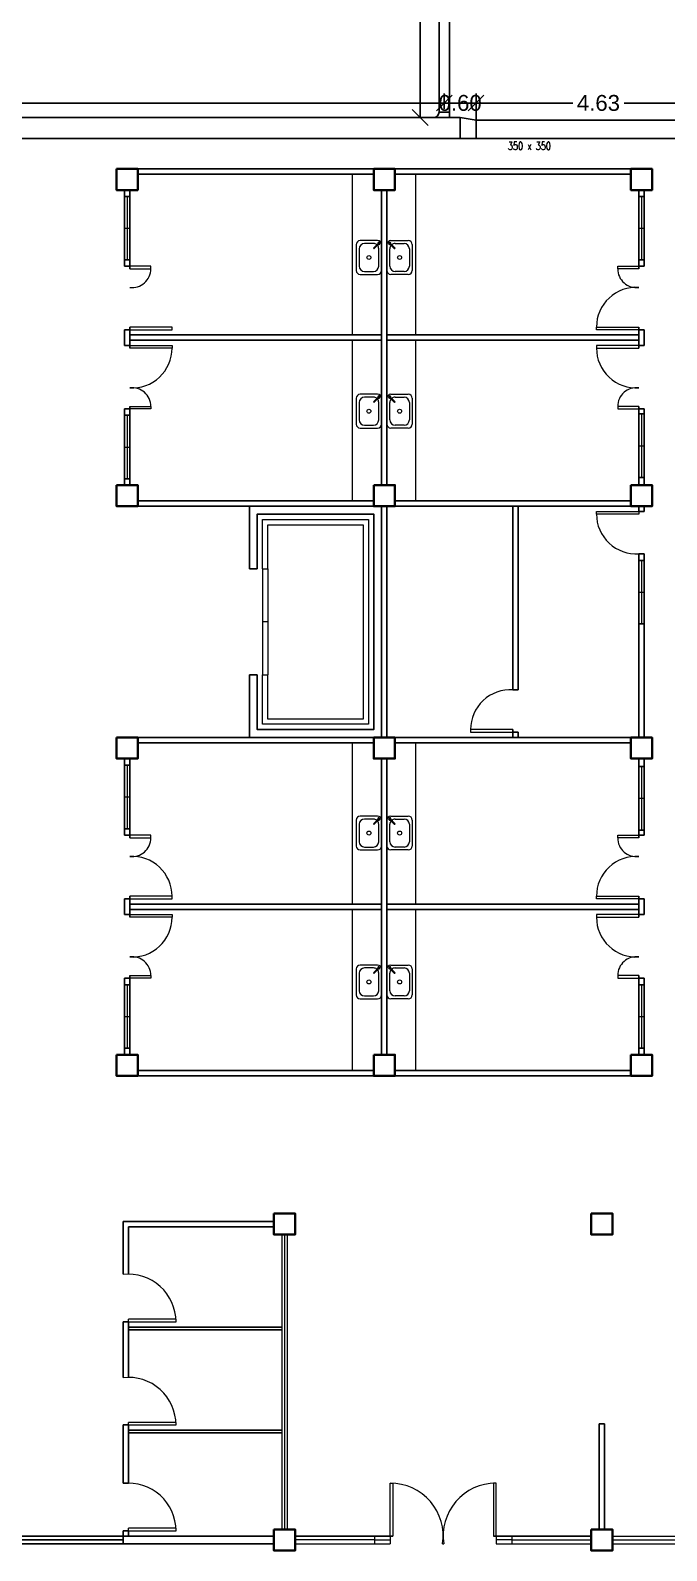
# Model space of a CAD drawing. Header units: millimetres. Extents: x 3 to 434, y 1 to 233.
# Drawn here: x 159.27 to 171.3, y 103.35 to 132.1 of the extents above; entities that cross this region are included whole.
import ezdxf

# ---------------------------------------------------------------- set-up
doc = ezdxf.new("R2010")
doc.units = ezdxf.units.MM
doc.header["$MEASUREMENT"] = 0
for name, color, linetype in [('dimen', 7, 'Continuous'), ('ducting label', 7, 'Continuous'), ('exhaust', 1, 'Continuous')]:
    doc.layers.add(name, color=color, linetype=linetype)
doc.styles.add('Arch-Dim', font='simplex.shx', dxfattribs={"width": 0.75})
doc.styles.get("Standard").update_dxf_attribs({"font": 'arial.ttf'})
doc.dimstyles.new('Copy of dimension', dxfattribs={"dimtxt": 0.3, "dimasz": 0.3, "dimexe": 0.18, "dimexo": 0.0625, "dimgap": 0.09, "dimtad": 0, "dimzin": 0, "dimdsep": 46, "dimtxsty": 'Standard', "dimblk": 'OBLIQUE', "dimcen": 0.09, "dimclrd": 256, "dimclre": 256, "dimclrt": 256, "dimadec": 0, "dimazin": 0, "dimtfac": 1, "dimtofl": 0, "dimtmove": 0, "dimatfit": 3, "dimldrblk": 'OBLIQUE', "dimfxl": 1, "dimtolj": 1, "dimtzin": 0, "dimarcsym": 0})

# ---------------------------------------------------------------- blocks, each defined once
blk = doc.blocks.new('_Oblique')
at = {"color": 0, "linetype": 'ByBlock', "lineweight": -2}
blk.add_line((-0.5, -0.5), (0.5, 0.5), dxfattribs=at)
blk = doc.blocks.new('*D25')
at = {"layer": 'Defpoints', "color": 0, "transparency": 16777216}
for p in [(167.093, 130.723), (167.093, 130.55), (149.435, 129.85)]:
    blk.add_point(p, dxfattribs=at)
at = {"layer": 'dimen', "lineweight": -2, "transparency": 16777216}
for p, q in [((149.435, 129.913), (149.435, 130.903)), ((167.093, 130.613), (167.093, 130.903)), ((149.435, 130.723), (157.682, 130.723)), ((167.093, 130.723), (158.846, 130.723))]:
    blk.add_line(p, q, dxfattribs=at)
at = {"layer": 'dimen', "lineweight": -2, "transparency": 16777216, "xscale": 0.3, "yscale": 0.3, "zscale": 0.3, "rotation": 180}
blk.add_blockref('_Oblique', (149.435, 130.723), dxfattribs=at)
at = {"layer": 'dimen', "lineweight": -2, "transparency": 16777216, "xscale": 0.3, "yscale": 0.3, "zscale": 0.3}
blk.add_blockref('_Oblique', (167.093, 130.723), dxfattribs=at)
at = {"layer": 'dimen', "transparency": 16777216, "insert": (158.264, 130.723), "char_height": 0.3, "attachment_point": 5}
blk.add_mtext('\\A1;17.66', dxfattribs=at)
blk = doc.blocks.new('*D26')
at = {"layer": 'Defpoints', "color": 0, "transparency": 16777216}
for p in [(167.093, 130.55), (167.693, 130.723), (167.693, 130.225)]:
    blk.add_point(p, dxfattribs=at)
at = {"layer": 'dimen', "lineweight": -2, "transparency": 16777216}
for p, q in [((167.093, 130.613), (167.093, 130.903)), ((167.693, 130.288), (167.693, 130.903)), ((167.093, 130.723), (167.693, 130.723))]:
    blk.add_line(p, q, dxfattribs=at)
at = {"layer": 'dimen', "lineweight": -2, "transparency": 16777216, "xscale": 0.3, "yscale": 0.3, "zscale": 0.3, "rotation": 180}
blk.add_blockref('_Oblique', (167.093, 130.723), dxfattribs=at)
at = {"layer": 'dimen', "lineweight": -2, "transparency": 16777216, "xscale": 0.3, "yscale": 0.3, "zscale": 0.3}
blk.add_blockref('_Oblique', (167.693, 130.723), dxfattribs=at)
at = {"layer": 'dimen', "transparency": 16777216, "insert": (167.393, 130.723), "char_height": 0.3, "attachment_point": 5}
blk.add_mtext('\\A1;0.60', dxfattribs=at)
blk = doc.blocks.new('*D27')
at = {"layer": 'Defpoints', "color": 0, "transparency": 16777216}
for p in [(166.637, 138.687), (167.193, 138.687), (167.193, 130.45)]:
    blk.add_point(p, dxfattribs=at)
at = {"layer": 'dimen', "lineweight": -2, "transparency": 16777216}
for p, q in [((167.131, 138.687), (166.457, 138.687)), ((166.637, 138.687), (166.637, 135.048)), ((166.637, 130.45), (166.637, 134.09)), ((167.131, 130.45), (166.457, 130.45))]:
    blk.add_line(p, q, dxfattribs=at)
at = {"layer": 'dimen', "lineweight": -2, "transparency": 16777216, "xscale": 0.3, "yscale": 0.3, "zscale": 0.3}
for p, rotation in [((166.637, 138.687), 90), ((166.637, 130.45), 270)]:
    blk.add_blockref('_Oblique', p, dxfattribs=dict(at, rotation=rotation))
at = {"layer": 'dimen', "transparency": 16777216, "insert": (166.637, 134.569), "char_height": 0.3, "attachment_point": 5, "rotation": 90}
blk.add_mtext('\\A1;8.24', dxfattribs=at)
blk = doc.blocks.new('*D30')
at = {"layer": 'Defpoints', "color": 0, "transparency": 16777216}
for p in [(172.321, 130.723), (167.693, 130.225), (172.321, 129.95)]:
    blk.add_point(p, dxfattribs=at)
at = {"layer": 'dimen', "lineweight": -2, "transparency": 16777216}
for p, q in [((167.693, 130.288), (167.693, 130.903)), ((172.321, 130.013), (172.321, 130.903)), ((167.693, 130.723), (169.521, 130.723)), ((172.321, 130.723), (170.493, 130.723))]:
    blk.add_line(p, q, dxfattribs=at)
at = {"layer": 'dimen', "lineweight": -2, "transparency": 16777216, "xscale": 0.3, "yscale": 0.3, "zscale": 0.3, "rotation": 180}
blk.add_blockref('_Oblique', (167.693, 130.723), dxfattribs=at)
at = {"layer": 'dimen', "lineweight": -2, "transparency": 16777216, "xscale": 0.3, "yscale": 0.3, "zscale": 0.3}
blk.add_blockref('_Oblique', (172.321, 130.723), dxfattribs=at)
at = {"layer": 'dimen', "transparency": 16777216, "insert": (170.007, 130.723), "char_height": 0.3, "attachment_point": 5}
blk.add_mtext('\\A1;4.63', dxfattribs=at)

msp = doc.modelspace()

# ---------------------------------------------------------------- linework, layer by layer
at = {"color": 8, "lineweight": 25}
for p, q in [((161.296, 129.475), (165.758, 129.475)), ((166.158, 129.475), (170.621, 129.475)), ((161.296, 129.375), (165.758, 129.375)), ((166.158, 129.375), (170.621, 129.375)), ((161.046, 129.075), (161.046, 127.636)), ((161.146, 129.075), (161.146, 127.586)), ((165.908, 129.075), (165.908, 123.498)), ((166.008, 129.075), (166.008, 123.498)), ((170.771, 127.586), (170.771, 129.075)), ((170.871, 127.636), (170.871, 129.075)), ((161.146, 127.636), (161.046, 127.636)), ((170.771, 127.636), (170.871, 127.636)), ((161.046, 126.436), (161.046, 126.136)), ((161.146, 126.436), (161.046, 126.436)), ((161.146, 126.486), (161.146, 126.086)), ((161.146, 126.336), (161.146, 126.436)), ((161.146, 126.336), (165.908, 126.336)), ((161.146, 126.236), (165.908, 126.236)), ((161.146, 126.236), (161.146, 126.136)), ((166.008, 126.336), (170.771, 126.336)), ((166.008, 126.236), (170.771, 126.236)), ((170.771, 126.086), (170.771, 126.486)), ((170.871, 126.436), (170.771, 126.436)), ((170.871, 126.136), (170.871, 126.436)), ((161.146, 126.136), (161.046, 126.136)), ((170.871, 126.136), (170.771, 126.136)), ((161.046, 124.936), (161.046, 123.498)), ((161.146, 124.936), (161.046, 124.936)), ((161.146, 124.986), (161.146, 123.498)), ((170.771, 123.498), (170.771, 124.986)), ((170.771, 124.936), (170.871, 124.936)), ((170.871, 123.498), (170.871, 124.936)), ((161.046, 123.498), (161.046, 123.598)), ((161.296, 123.198), (165.758, 123.198)), ((161.296, 123.098), (170.621, 123.098)), ((163.408, 123.098), (163.408, 121.91)), ((165.908, 123.098), (165.908, 118.723)), ((166.008, 123.098), (166.008, 118.723)), ((166.158, 123.198), (170.621, 123.198)), ((166.158, 123.098), (170.621, 123.098)), ((168.39, 123.098), (168.39, 119.623)), ((168.49, 123.098), (168.49, 119.623)), ((170.771, 122.998), (170.771, 123.098)), ((170.871, 122.998), (170.871, 123.098)), ((170.871, 122.998), (170.771, 122.998)), ((170.771, 122.198), (170.771, 118.723)), ((170.771, 122.198), (170.871, 122.198)), ((170.871, 118.723), (170.871, 122.198)), ((163.408, 121.91), (163.558, 121.91)), ((163.408, 119.91), (163.408, 118.723)), ((163.408, 119.91), (163.558, 119.91)), ((168.39, 119.623), (168.49, 119.623)), ((168.39, 118.873), (168.39, 118.723)), ((168.49, 118.823), (168.39, 118.823)), ((168.49, 118.823), (168.49, 118.723)), ((161.296, 118.723), (170.621, 118.723)), ((161.296, 118.623), (165.758, 118.623)), ((166.158, 118.623), (170.621, 118.623)), ((161.046, 118.323), (161.046, 116.873)), ((161.146, 118.323), (161.146, 116.823)), ((165.908, 118.323), (165.908, 112.723)), ((166.008, 118.323), (166.008, 112.723)), ((170.771, 116.823), (170.771, 118.323)), ((170.871, 116.873), (170.871, 118.323)), ((161.146, 116.873), (161.046, 116.873)), ((170.771, 116.873), (170.871, 116.873)), ((161.046, 115.673), (161.046, 115.373)), ((161.146, 115.673), (161.046, 115.673)), ((161.146, 115.723), (161.146, 115.323)), ((170.771, 115.323), (170.771, 115.723)), ((170.871, 115.673), (170.771, 115.673)), ((170.871, 115.373), (170.871, 115.673)), ((161.146, 115.373), (161.046, 115.373)), ((161.146, 115.573), (165.908, 115.573)), ((161.146, 115.473), (165.908, 115.473)), ((166.008, 115.573), (170.771, 115.573)), ((166.008, 115.473), (170.771, 115.473)), ((170.871, 115.373), (170.771, 115.373)), ((161.046, 114.173), (161.046, 112.723)), ((161.146, 114.173), (161.046, 114.173)), ((161.146, 114.223), (161.146, 112.723)), ((170.771, 112.723), (170.771, 114.223)), ((170.771, 114.173), (170.871, 114.173)), ((170.871, 112.723), (170.871, 114.173)), ((161.296, 112.423), (165.758, 112.423)), ((166.158, 112.423), (170.621, 112.423)), ((161.296, 112.323), (165.758, 112.323)), ((166.158, 112.323), (170.621, 112.323)), ((161.021, 108.571), (161.021, 109.571)), ((163.871, 109.571), (161.021, 109.571)), ((161.121, 108.565), (161.121, 109.471)), ((161.121, 108.565), (161.121, 109.471)), ((163.871, 109.471), (161.121, 109.471)), ((161.021, 106.621), (161.021, 107.671)), ((161.021, 107.671), (161.121, 107.671)), ((161.121, 106.615), (161.121, 107.671)), ((161.121, 106.615), (161.121, 107.671)), ((164.021, 107.571), (161.121, 107.571)), ((164.021, 107.521), (161.121, 107.521)), ((161.021, 104.621), (161.021, 105.721)), ((161.021, 105.721), (161.121, 105.721)), ((161.121, 104.615), (161.121, 105.721)), ((161.121, 104.615), (161.121, 105.721)), ((164.021, 105.621), (161.121, 105.621)), ((164.021, 105.571), (161.121, 105.571)), ((170.021, 103.746), (170.021, 105.746)), ((170.121, 105.746), (170.021, 105.746)), ((170.121, 103.746), (170.121, 105.746)), ((158.271, 103.621), (163.871, 103.621)), ((161.021, 103.621), (161.021, 103.721)), ((161.121, 103.721), (161.021, 103.721)), ((161.121, 103.621), (161.121, 103.721)), ((161.121, 103.621), (161.121, 103.721)), ((161.121, 103.621), (161.121, 103.721)), ((158.271, 103.471), (163.871, 103.471))]:
    msp.add_line(p, q, dxfattribs=at)
at = {"color": 8, "lineweight": 9}
for p, q in [((165.358, 126.336), (165.358, 129.375)), ((166.558, 126.336), (166.558, 129.375)), ((165.358, 123.198), (165.358, 126.236)), ((166.558, 123.198), (166.558, 126.236)), ((163.658, 121.91), (163.758, 121.91)), ((163.658, 121.91), (163.658, 119.91)), ((163.758, 121.91), (163.758, 119.91)), ((163.758, 120.91), (163.658, 120.91)), ((163.658, 119.91), (163.758, 119.91)), ((165.358, 115.573), (165.358, 118.623)), ((166.558, 115.573), (166.558, 118.623)), ((165.358, 112.423), (165.358, 115.473)), ((166.558, 112.423), (166.558, 115.473)), ((164.021, 109.321), (164.021, 103.746)), ((164.071, 109.321), (164.071, 103.746)), ((164.121, 109.321), (164.121, 103.746)), ((164.271, 103.621), (166.121, 103.621)), ((166.121, 103.621), (164.271, 103.621)), ((165.771, 103.546), (164.271, 103.546)), ((166.071, 103.621), (165.771, 103.621)), ((165.771, 103.621), (165.771, 103.471)), ((165.771, 103.546), (166.071, 103.546)), ((166.071, 103.621), (166.071, 103.471)), ((168.021, 103.621), (169.871, 103.621)), ((169.871, 103.621), (168.021, 103.621)), ((168.071, 103.621), (168.071, 103.471)), ((168.071, 103.621), (168.371, 103.621)), ((168.371, 103.546), (168.071, 103.546)), ((168.371, 103.621), (168.371, 103.471)), ((168.371, 103.546), (169.871, 103.546)), ((170.271, 103.621), (173.621, 103.621)), ((170.271, 103.546), (173.621, 103.546)), ((164.271, 103.471), (166.071, 103.471)), ((168.071, 103.471), (169.871, 103.471)), ((170.271, 103.471), (173.621, 103.471))]:
    msp.add_line(p, q, dxfattribs=at)
at = {"color": 8, "linetype": 'ByBlock', "lineweight": 9}
for p, q in [((161.146, 128.955), (161.046, 128.955)), ((161.046, 128.955), (161.046, 127.755)), ((161.096, 128.955), (161.096, 127.755)), ((161.146, 128.355), (161.146, 128.955)), ((170.871, 128.955), (170.771, 128.955)), ((170.771, 128.955), (170.771, 127.755)), ((170.821, 128.955), (170.821, 127.755)), ((170.871, 128.355), (170.871, 128.955)), ((161.046, 128.355), (161.146, 128.355)), ((170.771, 128.355), (170.871, 128.355)), ((161.046, 127.755), (161.146, 127.755)), ((170.771, 127.755), (170.871, 127.755)), ((161.146, 124.817), (161.046, 124.817)), ((161.046, 124.817), (161.046, 123.617)), ((161.096, 124.817), (161.096, 123.617)), ((161.146, 124.217), (161.146, 124.817)), ((170.871, 124.842), (170.771, 124.842)), ((170.771, 124.842), (170.771, 123.642)), ((170.821, 124.842), (170.821, 123.642)), ((170.871, 124.242), (170.871, 124.842)), ((161.046, 124.217), (161.146, 124.217)), ((170.771, 124.242), (170.871, 124.242)), ((170.771, 123.642), (170.871, 123.642)), ((161.046, 123.617), (161.146, 123.617)), ((170.871, 122.071), (170.771, 122.071)), ((170.771, 122.071), (170.771, 120.871)), ((170.821, 122.071), (170.821, 120.871)), ((170.871, 121.471), (170.871, 122.071)), ((170.771, 121.471), (170.871, 121.471)), ((170.771, 120.871), (170.871, 120.871)), ((161.146, 118.198), (161.046, 118.198)), ((161.046, 118.198), (161.046, 116.998)), ((161.096, 118.198), (161.096, 116.998)), ((161.146, 117.598), (161.146, 118.198)), ((170.871, 118.173), (170.771, 118.173)), ((170.771, 118.173), (170.771, 116.973)), ((170.821, 118.173), (170.821, 116.973)), ((170.871, 117.573), (170.871, 118.173)), ((161.046, 117.598), (161.146, 117.598)), ((170.771, 117.573), (170.871, 117.573)), ((161.046, 116.998), (161.146, 116.998)), ((170.771, 116.973), (170.871, 116.973)), ((161.146, 114.048), (161.046, 114.048)), ((161.046, 114.048), (161.046, 112.848)), ((161.096, 114.048), (161.096, 112.848)), ((161.146, 113.448), (161.146, 114.048)), ((170.871, 114.048), (170.771, 114.048)), ((170.771, 114.048), (170.771, 112.848)), ((170.821, 114.048), (170.821, 112.848)), ((170.871, 113.448), (170.871, 114.048)), ((161.046, 113.448), (161.146, 113.448)), ((170.771, 113.448), (170.871, 113.448)), ((161.046, 112.848), (161.146, 112.848)), ((170.771, 112.848), (170.871, 112.848))]:
    msp.add_line(p, q, dxfattribs=at)
at = {"color": 8, "lineweight": 9, "ltscale": 0.4}
for p, q in [((165.428, 128.046), (165.428, 127.556)), ((165.483, 127.966), (165.483, 127.636)), ((165.833, 128.121), (165.503, 128.121)), ((165.753, 128.066), (165.583, 128.066)), ((165.849, 128.074), (165.758, 127.983)), ((165.861, 128.062), (165.77, 127.971)), ((165.853, 127.636), (165.853, 127.966)), ((165.908, 127.556), (165.908, 128.046)), ((166.008, 127.556), (166.008, 128.046)), ((166.055, 128.062), (166.146, 127.971)), ((166.063, 127.636), (166.063, 127.966)), ((166.068, 128.074), (166.159, 127.983)), ((166.083, 128.121), (166.413, 128.121)), ((166.163, 128.066), (166.333, 128.066)), ((166.433, 127.966), (166.433, 127.636)), ((166.488, 128.046), (166.488, 127.556)), ((165.503, 127.481), (165.833, 127.481)), ((165.583, 127.536), (165.753, 127.536)), ((166.413, 127.481), (166.083, 127.481)), ((166.333, 127.536), (166.163, 127.536)), ((165.428, 125.139), (165.428, 124.649)), ((165.833, 125.214), (165.503, 125.214)), ((165.753, 125.159), (165.583, 125.159)), ((165.849, 125.167), (165.758, 125.076)), ((165.861, 125.155), (165.77, 125.064)), ((165.908, 124.649), (165.908, 125.139)), ((166.008, 124.649), (166.008, 125.139)), ((166.055, 125.155), (166.146, 125.064)), ((166.068, 125.167), (166.159, 125.076)), ((166.083, 125.214), (166.413, 125.214)), ((166.163, 125.159), (166.333, 125.159)), ((166.488, 125.139), (166.488, 124.649)), ((165.483, 125.059), (165.483, 124.729)), ((165.853, 124.729), (165.853, 125.059)), ((166.063, 124.729), (166.063, 125.059)), ((166.433, 125.059), (166.433, 124.729)), ((165.503, 124.574), (165.833, 124.574)), ((165.583, 124.629), (165.753, 124.629)), ((166.413, 124.574), (166.083, 124.574)), ((166.333, 124.629), (166.163, 124.629)), ((165.428, 117.161), (165.428, 116.671)), ((165.483, 117.081), (165.483, 116.751)), ((165.833, 117.236), (165.503, 117.236)), ((165.753, 117.181), (165.583, 117.181)), ((165.849, 117.189), (165.758, 117.098)), ((165.861, 117.177), (165.77, 117.086)), ((165.853, 116.751), (165.853, 117.081)), ((165.908, 116.671), (165.908, 117.161)), ((166.008, 116.671), (166.008, 117.161)), ((166.055, 117.177), (166.146, 117.086)), ((166.063, 116.751), (166.063, 117.081)), ((166.068, 117.189), (166.159, 117.098)), ((166.083, 117.236), (166.413, 117.236)), ((166.163, 117.181), (166.333, 117.181)), ((166.433, 117.081), (166.433, 116.751)), ((166.488, 117.161), (166.488, 116.671)), ((165.503, 116.596), (165.833, 116.596)), ((165.583, 116.651), (165.753, 116.651)), ((166.413, 116.596), (166.083, 116.596)), ((166.333, 116.651), (166.163, 116.651)), ((165.428, 114.345), (165.428, 113.855)), ((165.483, 114.265), (165.483, 113.935)), ((165.833, 114.42), (165.503, 114.42)), ((165.753, 114.365), (165.583, 114.365)), ((165.849, 114.373), (165.758, 114.281)), ((165.861, 114.36), (165.77, 114.269)), ((165.853, 113.935), (165.853, 114.265)), ((165.908, 113.855), (165.908, 114.345)), ((166.008, 113.855), (166.008, 114.345)), ((166.055, 114.36), (166.146, 114.269)), ((166.063, 113.935), (166.063, 114.265)), ((166.068, 114.373), (166.159, 114.281)), ((166.083, 114.42), (166.413, 114.42)), ((166.163, 114.365), (166.333, 114.365)), ((166.433, 114.265), (166.433, 113.935)), ((166.488, 114.345), (166.488, 113.855)), ((165.503, 113.78), (165.833, 113.78)), ((165.583, 113.835), (165.753, 113.835)), ((166.413, 113.78), (166.083, 113.78)), ((166.333, 113.835), (166.163, 113.835))]:
    msp.add_line(p, q, dxfattribs=at)
at = {"color": 8, "lineweight": 13}
for p, q in [((161.121, 107.671), (161.121, 107.721)), ((162.021, 107.721), (161.121, 107.721)), ((161.121, 107.671), (162.021, 107.671)), ((162.021, 107.671), (162.021, 107.721)), ((161.121, 105.721), (161.121, 105.771)), ((162.021, 105.771), (161.121, 105.771)), ((161.121, 105.721), (162.021, 105.721)), ((162.021, 105.721), (162.021, 105.771)), ((166.071, 103.621), (166.071, 104.621)), ((166.071, 104.621), (166.121, 104.621)), ((166.121, 104.621), (166.121, 103.621)), ((168.071, 104.621), (168.021, 104.621)), ((168.021, 104.621), (168.021, 103.621)), ((168.071, 103.621), (168.071, 104.621)), ((161.121, 103.721), (161.121, 103.771)), ((162.021, 103.771), (161.121, 103.771)), ((161.121, 103.721), (162.021, 103.721)), ((162.021, 103.721), (162.021, 103.771)), ((166.121, 103.621), (166.071, 103.621)), ((168.021, 103.621), (168.071, 103.621)), ((167.059, 103.471), (167.082, 103.471))]:
    msp.add_line(p, q, dxfattribs=at)
at = {"color": 8, "lineweight": -2}
for p, q in [((161.021, 104.621), (161.121, 104.621)), ((161.021, 103.546), (158.271, 103.546)), ((161.021, 103.621), (161.021, 103.471))]:
    msp.add_line(p, q, dxfattribs=at)
at = {"color": 8, "lineweight": 35}
for points in [[(160.896, 129.475), (161.296, 129.475), (161.296, 129.075), (160.896, 129.075)], [(165.758, 129.475), (166.158, 129.475), (166.158, 129.075), (165.758, 129.075)], [(170.621, 129.475), (171.021, 129.475), (171.021, 129.075), (170.621, 129.075)], [(160.896, 123.498), (161.296, 123.498), (161.296, 123.098), (160.896, 123.098)], [(165.758, 123.498), (166.158, 123.498), (166.158, 123.098), (165.758, 123.098)], [(170.621, 123.498), (171.021, 123.498), (171.021, 123.098), (170.621, 123.098)], [(160.896, 118.723), (161.296, 118.723), (161.296, 118.323), (160.896, 118.323)], [(165.758, 118.723), (166.158, 118.723), (166.158, 118.323), (165.758, 118.323)], [(170.621, 118.723), (171.021, 118.723), (171.021, 118.323), (170.621, 118.323)], [(160.896, 112.723), (161.296, 112.723), (161.296, 112.323), (160.896, 112.323)], [(165.758, 112.723), (166.158, 112.723), (166.158, 112.323), (165.758, 112.323)], [(170.621, 112.723), (171.021, 112.723), (171.021, 112.323), (170.621, 112.323)], [(163.871, 109.721), (164.271, 109.721), (164.271, 109.321), (163.871, 109.321)], [(169.871, 109.721), (170.271, 109.721), (170.271, 109.321), (169.871, 109.321)], [(163.871, 103.746), (164.271, 103.746), (164.271, 103.346), (163.871, 103.346)], [(169.871, 103.746), (170.271, 103.746), (170.271, 103.346), (169.871, 103.346)]]:
    msp.add_lwpolyline(points, close=True, dxfattribs=at)
at = {"color": 8, "lineweight": 9}
for points in [[(161.046, 128.955), (161.146, 128.955), (161.146, 127.755), (161.046, 127.755)], [(170.771, 128.955), (170.871, 128.955), (170.871, 127.755), (170.771, 127.755)], [(161.046, 124.817), (161.146, 124.817), (161.146, 123.617), (161.046, 123.617)], [(170.771, 124.842), (170.871, 124.842), (170.871, 123.642), (170.771, 123.642)], [(170.771, 122.071), (170.871, 122.071), (170.871, 120.871), (170.771, 120.871)], [(161.046, 118.198), (161.146, 118.198), (161.146, 116.998), (161.046, 116.998)], [(170.771, 118.173), (170.871, 118.173), (170.871, 116.973), (170.771, 116.973)], [(161.046, 114.048), (161.146, 114.048), (161.146, 112.848), (161.046, 112.848)], [(170.771, 114.048), (170.871, 114.048), (170.871, 112.848), (170.771, 112.848)], [(158.271, 103.621), (161.021, 103.621), (161.021, 103.471), (158.271, 103.471)]]:
    msp.add_lwpolyline(points, close=True, dxfattribs=at)
at = {"color": 8, "lineweight": 13, "ltscale": 0.03}
for points in [[(161.146, 127.636), (161.146, 127.586), (161.546, 127.586), (161.546, 127.636)], [(170.771, 127.636), (170.771, 127.586), (170.371, 127.586), (170.371, 127.636)], [(161.146, 126.486), (161.146, 126.436), (161.946, 126.436), (161.946, 126.486)], [(170.771, 126.486), (170.771, 126.436), (169.971, 126.436), (169.971, 126.486)], [(161.146, 126.086), (161.146, 126.136), (161.946, 126.136), (161.946, 126.086)], [(170.771, 126.086), (170.771, 126.136), (169.971, 126.136), (169.971, 126.086)], [(161.146, 124.936), (161.146, 124.986), (161.546, 124.986), (161.546, 124.936)], [(170.771, 124.936), (170.771, 124.986), (170.371, 124.986), (170.371, 124.936)], [(170.771, 122.998), (170.771, 122.948), (169.971, 122.948), (169.971, 122.998)], [(168.39, 118.823), (168.39, 118.873), (167.59, 118.873), (167.59, 118.823)], [(161.146, 116.873), (161.146, 116.823), (161.546, 116.823), (161.546, 116.873)], [(170.771, 116.873), (170.771, 116.823), (170.371, 116.823), (170.371, 116.873)], [(161.146, 115.723), (161.146, 115.673), (161.946, 115.673), (161.946, 115.723)], [(170.771, 115.723), (170.771, 115.673), (169.971, 115.673), (169.971, 115.723)], [(161.146, 115.323), (161.146, 115.373), (161.946, 115.373), (161.946, 115.323)], [(170.771, 115.323), (170.771, 115.373), (169.971, 115.373), (169.971, 115.323)], [(161.146, 114.173), (161.146, 114.223), (161.546, 114.223), (161.546, 114.173)], [(170.771, 114.173), (170.771, 114.223), (170.371, 114.223), (170.371, 114.173)]]:
    msp.add_lwpolyline(points, close=True, dxfattribs=at)
at = {"color": 8, "lineweight": 25}
for points in [[(163.408, 121.91), (163.408, 123.098), (165.908, 123.098), (165.908, 118.723), (163.408, 118.723), (163.408, 119.91)], [(163.558, 121.91), (163.558, 122.948), (165.758, 122.948), (165.758, 118.873), (163.558, 118.873), (163.558, 119.91)]]:
    msp.add_lwpolyline(points, dxfattribs=at)
at = {"color": 8, "lineweight": 9}
for points in [[(163.658, 121.91), (163.658, 122.848), (165.658, 122.848), (165.658, 118.973), (163.658, 118.973), (163.658, 119.91)], [(163.758, 121.91), (163.758, 122.748), (165.558, 122.748), (165.558, 119.073), (163.758, 119.073), (163.758, 119.91)]]:
    msp.add_lwpolyline(points, dxfattribs=at)
at = {"color": 8, "lineweight": 9, "ltscale": 0.4}
for centre in [(165.668, 127.801), (166.248, 127.801), (165.668, 124.894), (166.248, 124.894), (165.668, 116.916), (166.248, 116.916), (165.668, 114.1), (166.248, 114.1)]:
    msp.add_circle(centre, 0.0375, dxfattribs=at)
for centre, radius, start, end in [((165.503, 128.046), 0.075, 90, 180), ((165.583, 127.966), 0.1, 90, 180), ((165.753, 127.966), 0.1, 50.0132, 90), ((165.764, 127.977), 0.00874, 135, 315), ((165.753, 127.966), 0.1, 0, 39.9868), ((165.833, 128.046), 0.075, 0, 90), ((165.855, 128.068), 0.0217, 248.7565, 201.2435), ((165.855, 128.068), 0.0145, 262.0499, 187.9501), ((165.855, 128.068), 0.00874, 315, 135), ((166.083, 128.046), 0.075, 90, 180), ((166.061, 128.068), 0.0217, 338.7565, 291.2435), ((166.061, 128.068), 0.0145, 352.0499, 277.9501), ((166.061, 128.068), 0.00874, 45, 225), ((166.163, 127.966), 0.1, 140.0132, 180), ((166.163, 127.966), 0.1, 90, 129.9868), ((166.153, 127.977), 0.00874, 225, 45), ((166.333, 127.966), 0.1, 0, 90), ((166.413, 128.046), 0.075, 0, 90), ((165.503, 127.556), 0.075, 180, 270), ((165.583, 127.636), 0.1, 180, 270), ((165.753, 127.636), 0.1, 270, 0), ((165.833, 127.556), 0.075, 270, 0), ((166.083, 127.556), 0.075, 180, 270), ((166.163, 127.636), 0.1, 180, 270), ((166.333, 127.636), 0.1, 270, 0), ((166.413, 127.556), 0.075, 270, 0), ((165.503, 125.139), 0.075, 90, 180), ((165.583, 125.059), 0.1, 90, 180), ((165.753, 125.059), 0.1, 50.0132, 90), ((165.764, 125.07), 0.00874, 135, 315), ((165.753, 125.059), 0.1, 0, 39.9868), ((165.833, 125.139), 0.075, 0, 90), ((165.855, 125.161), 0.0217, 248.7565, 201.2435), ((165.855, 125.161), 0.0145, 262.0499, 187.9501), ((165.855, 125.161), 0.00874, 315, 135), ((166.083, 125.139), 0.075, 90, 180), ((166.061, 125.161), 0.0217, 338.7565, 291.2435), ((166.061, 125.161), 0.0145, 352.0499, 277.9501), ((166.061, 125.161), 0.00874, 45, 225), ((166.163, 125.059), 0.1, 140.0132, 180), ((166.163, 125.059), 0.1, 90, 129.9868), ((166.153, 125.07), 0.00874, 225, 45), ((166.333, 125.059), 0.1, 0, 90), ((166.413, 125.139), 0.075, 0, 90), ((165.503, 124.649), 0.075, 180, 270), ((165.583, 124.729), 0.1, 180, 270), ((165.753, 124.729), 0.1, 270, 0), ((165.833, 124.649), 0.075, 270, 0), ((166.083, 124.649), 0.075, 180, 270), ((166.163, 124.729), 0.1, 180, 270), ((166.333, 124.729), 0.1, 270, 0), ((166.413, 124.649), 0.075, 270, 0), ((165.503, 117.161), 0.075, 90, 180), ((165.583, 117.081), 0.1, 90, 180), ((165.753, 117.081), 0.1, 50.0132, 90), ((165.764, 117.092), 0.00874, 135, 315), ((165.753, 117.081), 0.1, 0, 39.9868), ((165.833, 117.161), 0.075, 0, 90), ((165.855, 117.183), 0.0217, 248.7565, 201.2435), ((165.855, 117.183), 0.0145, 262.0499, 187.9501), ((165.855, 117.183), 0.00874, 315, 135), ((166.083, 117.161), 0.075, 90, 180), ((166.061, 117.183), 0.0217, 338.7565, 291.2435), ((166.061, 117.183), 0.0145, 352.0499, 277.9501), ((166.061, 117.183), 0.00874, 45, 225), ((166.163, 117.081), 0.1, 140.0132, 180), ((166.163, 117.081), 0.1, 90, 129.9868), ((166.153, 117.092), 0.00874, 225, 45), ((166.333, 117.081), 0.1, 0, 90), ((166.413, 117.161), 0.075, 0, 90), ((165.583, 116.751), 0.1, 180, 270), ((165.753, 116.751), 0.1, 270, 0), ((166.163, 116.751), 0.1, 180, 270), ((166.333, 116.751), 0.1, 270, 0), ((165.503, 116.671), 0.075, 180, 270), ((165.833, 116.671), 0.075, 270, 0), ((166.083, 116.671), 0.075, 180, 270), ((166.413, 116.671), 0.075, 270, 0), ((165.503, 114.345), 0.075, 90, 180), ((165.583, 114.265), 0.1, 90, 180), ((165.753, 114.265), 0.1, 50.0132, 90), ((165.764, 114.275), 0.00874, 135, 315), ((165.753, 114.265), 0.1, 0, 39.9868), ((165.833, 114.345), 0.075, 0, 90), ((165.855, 114.366), 0.0217, 248.7565, 201.2435), ((165.855, 114.366), 0.0145, 262.0499, 187.9501), ((165.855, 114.366), 0.00874, 315, 135), ((166.083, 114.345), 0.075, 90, 180), ((166.061, 114.366), 0.0217, 338.7565, 291.2435), ((166.061, 114.366), 0.0145, 352.0499, 277.9501), ((166.061, 114.366), 0.00874, 45, 225), ((166.163, 114.265), 0.1, 140.0132, 180), ((166.163, 114.265), 0.1, 90, 129.9868), ((166.153, 114.275), 0.00874, 225, 45), ((166.333, 114.265), 0.1, 0, 90), ((166.413, 114.345), 0.075, 0, 90), ((165.503, 113.855), 0.075, 180, 270), ((165.583, 113.935), 0.1, 180, 270), ((165.753, 113.935), 0.1, 270, 0), ((165.833, 113.855), 0.075, 270, 0), ((166.083, 113.855), 0.075, 180, 270), ((166.163, 113.935), 0.1, 180, 270), ((166.333, 113.935), 0.1, 270, 0), ((166.413, 113.855), 0.075, 270, 0)]:
    msp.add_arc(centre, radius, start, end, dxfattribs=at)
at = {"color": 8, "lineweight": 13, "ltscale": 0.03}
for centre, radius, start, end in [((161.193, 127.586), 0.353, 262.3719, 0), ((170.724, 127.586), 0.353, 180, 277.6281), ((170.722, 126.486), 0.752, 86.3048, 180), ((161.194, 126.086), 0.752, 266.3048, 0), ((170.722, 126.086), 0.752, 180, 273.6952), ((161.193, 124.986), 0.353, 0, 97.6281), ((170.724, 124.986), 0.353, 82.3719, 180), ((170.722, 122.948), 0.752, 180, 273.6952), ((168.341, 118.873), 0.752, 86.3048, 180), ((161.193, 116.823), 0.353, 262.3719, 0), ((170.724, 116.823), 0.353, 180, 277.6281), ((161.194, 115.723), 0.752, 0, 93.6952), ((170.722, 115.723), 0.752, 86.3048, 180), ((161.194, 115.323), 0.752, 266.3048, 0), ((170.722, 115.323), 0.752, 180, 273.6952), ((161.193, 114.223), 0.353, 0, 97.6281), ((170.724, 114.223), 0.353, 82.3719, 180)]:
    msp.add_arc(centre, radius, start, end, dxfattribs=at)
at = {"color": 8, "lineweight": 13}
for centre, radius, start, end in [((161.121, 107.671), 0.9, 0, 96.3794), ((161.121, 105.721), 0.9, 0, 96.3794), ((161.121, 103.721), 0.9, 0, 96.3794), ((166.071, 103.621), 1, 351.3731, 90), ((168.071, 103.621), 1, 90, 188.6269)]:
    msp.add_arc(centre, radius, start, end, dxfattribs=at)
at = {"layer": 'exhaust'}
for p, q in [((166.993, 138.687), (166.993, 130.55)), ((167.193, 138.687), (167.193, 130.45)), ((166.993, 130.55), (167.193, 130.55)), ((149.785, 130.45), (167.393, 130.45)), ((167.393, 130.45), (167.393, 130.05)), ((167.393, 130.45), (167.693, 130.4)), ((167.693, 130.4), (172.696, 130.4)), ((167.693, 130.4), (167.693, 130.05)), ((149.685, 130.05), (172.696, 130.05))]:
    msp.add_line(p, q, dxfattribs=at)
msp.add_arc((166.893, 130.55), 0.1, 270, 0, dxfattribs=at)

# ---------------------------------------------------------------- texts
at = {"layer": 'ducting label', "color": 240, "linetype": 'Continuous', "lineweight": 25, "true_color": 0xed1f24, "insert": (168.295, 129.986), "char_height": 0.15, "attachment_point": 1, "style": 'Arch-Dim'}
msp.add_mtext_dynamic_manual_height_columns('\\A1;350 x 350', width=1.19515, gutter_width=1.011, heights=[0], dxfattribs=at)

# ---------------------------------------------------------------- dimensions: what is measured, and where the dimension line sits
at = {"layer": 'dimen'}
dim = msp.add_linear_dim(base=(166.637, 138.687), p1=(167.193, 130.45), p2=(167.193, 138.687), angle=90, dimstyle='Copy of dimension', dxfattribs=at)
dim.commit()
dim.dimension.update_dxf_attribs({"geometry": '*D27', "text_midpoint": (166.637, 134.569)})
for base, p1, p2, picture, middle in [((167.093, 130.723), (149.435, 129.85), (167.093, 130.55), '*D25', (158.264, 130.723)), ((172.321, 130.723), (167.693, 130.225), (172.321, 129.95), '*D30', (170.007, 130.723))]:
    dim = msp.add_linear_dim(base=base, p1=p1, p2=p2, dimstyle='Copy of dimension', dxfattribs=at)
    dim.commit()
    dim.dimension.update_dxf_attribs({"geometry": picture, "text_midpoint": middle})
dim = msp.add_linear_dim(base=(167.693, 130.723), p1=(167.093, 130.55), p2=(167.693, 130.225), dimstyle='Copy of dimension', dxfattribs=at)
dim.commit()
dim.dimension.update_dxf_attribs({"geometry": '*D26', "text_midpoint": (167.393, 130.723), "dimtype": 160})

doc.saveas('drawing.dxf')
